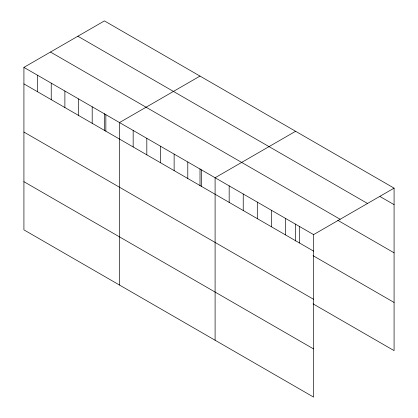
<?xml version="1.0" encoding="UTF-8"?>
<svg xmlns="http://www.w3.org/2000/svg" width="418" height="418" viewBox="0 0 418 418"><rect width="100%" height="100%" fill="white"/><g stroke="black" fill="none" stroke-linecap="round" stroke-linejoin="round"><path stroke-width="0.63" d="M23.92 67.376L313.584 234.613L313.584 397.1L23.92 229.863L23.92 67.376L104.416 20.9L394.08 188.137L394.08 350.624L313.04 303.839M200.008 76.086L119.506 122.563L119.506 285.05M295.594 131.278L215.098 177.749L215.098 340.242M313.584 234.613L394.08 188.137M380.014 196.523L394.08 204.648M77.852 36.235L367.516 203.472M50.484 52.036L340.147 219.272M337.801 220.328L394.08 252.822M23.92 83.887L313.584 251.124M313.04 255.664L394.08 302.454M23.92 132.057L313.584 299.293M23.92 181.689L313.584 348.925M299.513 226.488L299.513 242.999M295.594 224.043L295.594 241.019M285.447 218.363L285.447 234.874M271.376 210.244L271.376 226.755M257.305 202.119L257.305 218.63M243.234 193.999L243.234 210.505M229.168 185.874L229.168 202.385M201.439 169.865L201.439 186.376M200.008 168.851L200.008 185.832M187.786 161.985L187.786 178.491M174.128 154.101L174.128 170.612M160.475 146.216L160.475 162.727M146.817 138.332L146.817 154.843M133.164 130.447L133.164 146.958M105.853 114.678L105.853 131.189M104.416 113.665L104.416 130.646M92.195 106.794L92.195 123.305M78.542 98.909L78.542 115.42M64.884 91.025L64.884 107.536M51.231 83.145L51.231 99.651M37.573 75.261L37.573 91.772"/></g></svg>
